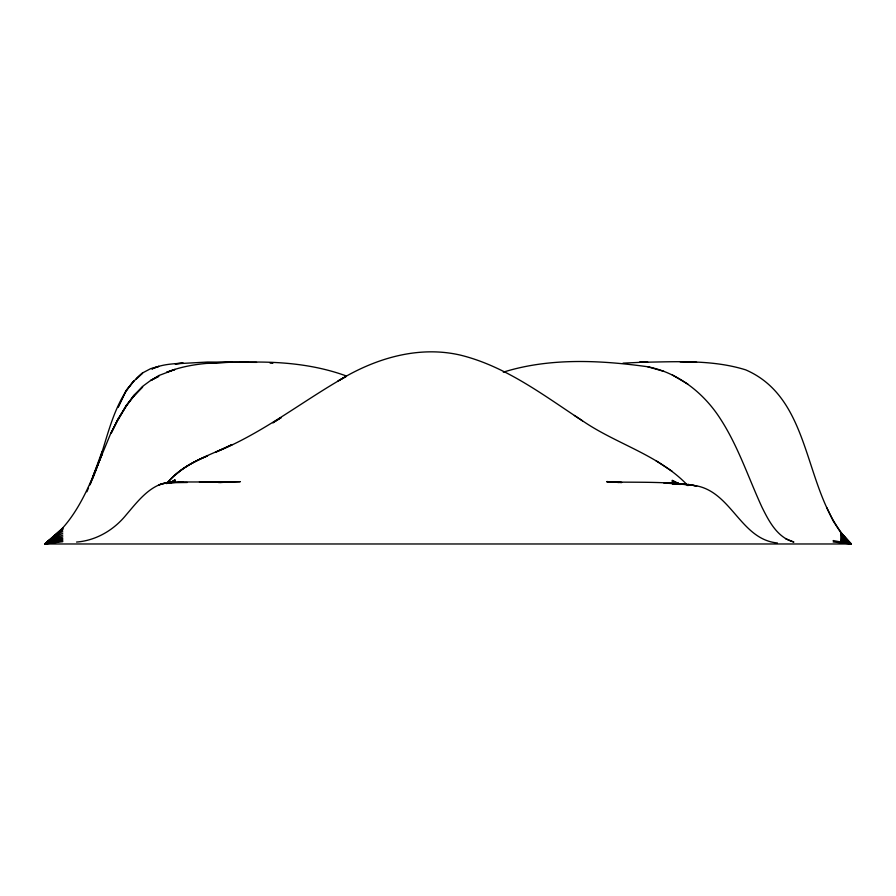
<?xml version="1.0" encoding="UTF-8"?>
<svg xmlns="http://www.w3.org/2000/svg" width="896" height="896" viewBox="0 0 896 896"><rect width="100%" height="100%" fill="white"/><g stroke="black" fill="none" stroke-linecap="round" stroke-linejoin="round"><path stroke-width="1.34" d="M102.166 451.371L90.306 483.717C107.587 447.888 109.76 399.067 142.677 372.96L135.789 379.512M86.89 491.77L88.514 487.917M89.589 485.363L91.202 481.51M92.277 478.957L93.352 476.392M175.067 475.182C184.352 466.469 196 460.88 207.57 455.862C192.102 462.056 177.542 470.837 166.678 483.661C183.086 462.952 209.362 455.683 232.154 444.539L215.734 452.122C262.808 433.238 302.378 401.072 346.203 376.398L338.027 381.002C374.237 358.725 417.794 345.296 460.23 355.074C505.792 366.206 543.883 395.506 582.445 420.795L574.37 415.453M136.774 378.549L142.677 372.87L150.674 368.659L158.861 366.363L151.85 368.962C161.605 364.302 172.581 363.81 183.198 363.126L175.067 363.821L207.57 362.04L256.57 362.376M62.798 528.035L44.8 543.973L851.2 543.973C801.92 495.835 815.181 400.042 745.741 369.88C711.525 359.184 674.878 361.928 639.486 362.286L647.707 361.984L623.056 363.149M62.798 528.181L44.8 543.973L62.798 541.677M56.448 534.307L44.8 543.973L62.798 540.781M58.565 532.549L62.798 529.043M62.798 529.357L44.8 543.973L62.798 539.694M56.448 534.542L53.267 537.118L56.448 534.654M62.798 536.838L44.8 543.973L51.15 539.19L44.8 543.973L62.798 538.373M53.267 537.466L55.384 535.842M51.15 539.202L44.8 543.973L62.798 535.08M62.798 531.093L44.8 543.973C75.298 522.648 88.939 487.122 102.166 453.947L93.352 475.574L111.037 432.69L118.149 419.261L111.037 433.429L118.149 418.611L126.056 406.381L118.149 419.574L126.056 405.63L133.829 396.088L126.056 406.28L133.829 395.259L142.677 386.915L133.829 396.155L142.677 386.322L150.674 380.442L158.861 376.242L150.674 380.531L158.861 375.525L175.067 369.421L166.678 372.288C195.149 360.954 226.475 362.365 256.57 362.04C286.944 362.051 317.52 365.456 346.203 375.928M49.302 540.87L44.8 543.973L51.15 538.832L44.8 543.973L62.798 533.098M169.826 483.358L175.067 479.808L169.826 483.168M171.472 482.418L175.067 480.334L169.075 483.28M169.075 483.426L175.067 480.85L167.877 483.28M503.283 372.165C549.696 357.616 600.107 360.181 647.707 366.755C678.104 372.613 703.931 393.109 720.384 418.846C738.203 446.309 748.362 477.658 761.981 507.226C768.981 521.338 777.414 537.678 793.901 542.046L785.512 538.686M167.877 483.358L175.067 481.354L166.678 483.157L175.067 481.768L166.678 482.832L183.198 481.97L223.91 481.992L199.416 481.925M187.309 482.496L166.678 482.731L158.861 484.87L166.678 482.731L183.198 481.97M166.678 482.72L175.067 482.171C152.97 480.659 138.858 500.091 126.056 515.021C113.803 530.096 96.085 540.557 76.541 542.058M215.734 362.813L207.57 363.384L232.154 362.174M218.456 482.53L240.296 481.69L215.734 481.981M219.822 482.474L232.154 481.936M240.296 362.006L248.438 362.006M696.595 362.298L680.165 361.838M672.224 483.795L682.763 484.344M680.165 484.098L672.224 483.594L680.165 484.042L672.224 481.566L680.165 484.064L672.224 480.928L680.165 484.49L672.224 480.346L679.034 484.333M270.122 363.149L272.798 363.317M619.046 482.507L606.939 481.589L621.723 482.496L606.939 481.902C636.821 482.653 666.982 481.152 696.595 485.856C731.741 492.61 740.981 539.582 777.437 542.976M833.146 541.934L851.2 543.973L840.806 532.683L833.146 520.878L826.728 507.517M833.146 540.546L851.2 543.973L840.806 532.885M840.806 541.531L851.2 543.973L840.806 532.963M647.707 366.755L663.902 371.392M840.806 540.859L851.2 543.973L840.806 533.355M840.806 540.053L851.2 543.973L840.806 533.478M840.806 539.123L851.2 543.973L840.806 534.038M672.224 374.886L687.96 384.171M687.96 485.654C659.053 454.91 616.526 444.237 582.445 420.762M840.806 538.093L851.2 543.973L840.806 534.923M655.816 460.578L672.224 471.374M840.806 537.006L851.2 543.973L840.806 535.92M126.056 390.701L118.149 407.176L126.056 390.723L133.829 380.968L126.056 390.701M49.302 540.926L44.8 543.973L49.302 540.96M281.075 417.648L272.798 422.834L281.075 417.682M672.224 483.202L663.902 482.978L687.96 484.725L672.224 483.202M696.595 485.99L687.96 484.434L696.595 485.99"/></g></svg>
